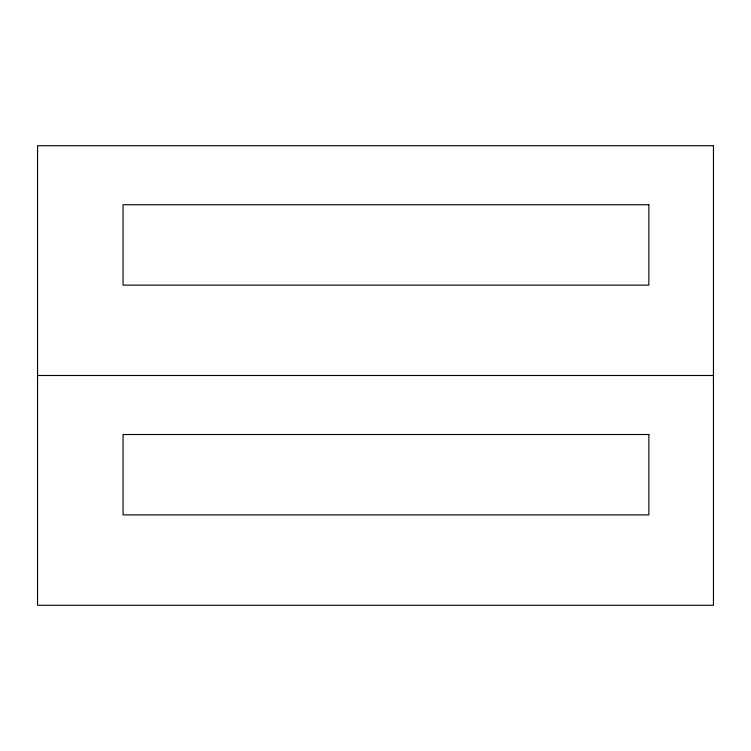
<?xml version="1.0" encoding="UTF-8"?>
<svg xmlns="http://www.w3.org/2000/svg" width="751" height="751" viewBox="0 0 751 751"><rect width="100%" height="100%" fill="white"/><g stroke="black" fill="none" stroke-linecap="round" stroke-linejoin="round"><path stroke-width="1.13" d="M37.55 375.5L713.45 375.5M713.45 145.732L37.55 145.732L37.55 605.268L713.45 605.268L713.45 145.732M648.873 204.741L123.061 204.741L123.061 285.127L648.873 285.127L648.873 204.741M648.873 434.519L123.061 434.519L123.061 514.895L648.873 514.895L648.873 434.519"/></g></svg>
